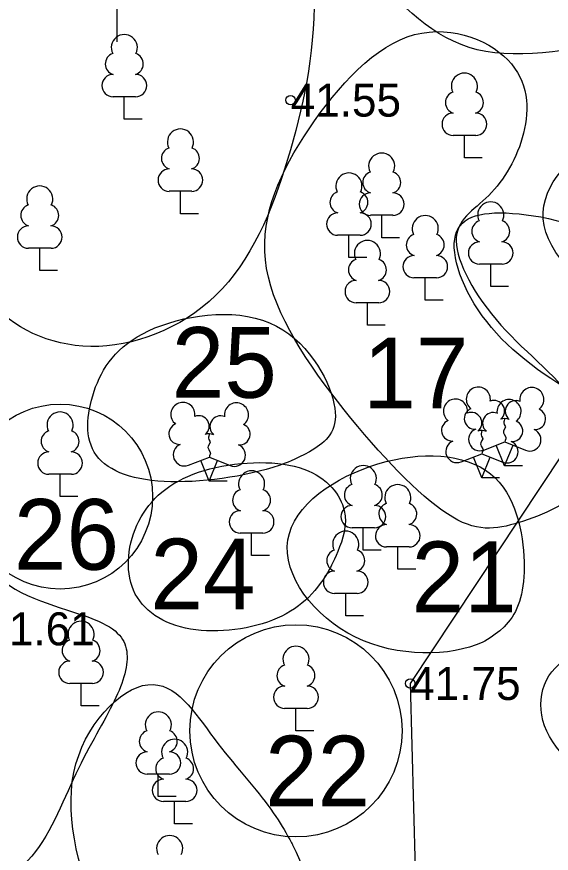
# Model space of a CAD drawing. Extents: x 548628 to 548877, y 6583346 to 6583555.
# Drawn here: x 548747.88 to 548759.22, y 6583430.78 to 6583448.53 of the extents above; entities that cross this region are included whole.
import ezdxf

# ---------------------------------------------------------------- set-up
doc = ezdxf.new("R2010")
doc.units = 0
doc.layers.add('Dendroloogia', color=7, linetype='Continuous')
doc.layers.add('Topo_alus', color=7, linetype='Continuous')

msp = doc.modelspace()

# ---------------------------------------------------------------- linework, layer by layer
at = {"layer": 'Dendroloogia'}
for centre, radius in [((548748.797, 6583438.345), 1.963), ((548753.804, 6583433.375), 2.252)]:
    msp.add_circle(centre, radius, dxfattribs=at)
for points in [[(548764.482, 6583458.473), (548762.797, 6583459.648), (548759.567, 6583461.468), (548756.217, 6583461.416), (548753.331, 6583461.579), (548752.28, 6583459.412), (548751.375, 6583458.218), (548752.507, 6583455.442), (548753.847, 6583451.385), (548755.341, 6583449.52), (548757.38, 6583447.333), (548761.062, 6583448.129), (548764.411, 6583448.541), (548766.112, 6583446.79), (548768.895, 6583449.983), (548769.682, 6583454.419), (548766.168, 6583457.299), (548764.482, 6583458.473)], [(548753.519, 6583453.393), (548753.148, 6583454.59), (548752.205, 6583456.147), (548750.688, 6583457.169), (548747.082, 6583456.171), (548742.224, 6583453.981), (548737.816, 6583448.321), (548737.622, 6583443.825), (548738.053, 6583442.119), (548742.089, 6583441.95), (548743.208, 6583444.864), (548744.903, 6583445.813), (548746.429, 6583444.288), (548747.108, 6583442.221), (548749.515, 6583441.137), (548752.534, 6583442.424), (548753.788, 6583445.712), (548754.432, 6583448.965), (548753.89, 6583452.196), (548753.519, 6583453.393)], [(548757.204, 6583443.772), (548757.196, 6583444.222), (548757.939, 6583444.6), (548758.787, 6583445.998), (548758.718, 6583447.744), (548756.132, 6583448.722), (548753.762, 6583445.975), (548752.639, 6583443.261), (548754.772, 6583440.091), (548757.225, 6583437.517), (548758.439, 6583437.703), (548760.267, 6583438.453), (548760.159, 6583440.293), (548757.985, 6583441.898), (548757.212, 6583443.321), (548757.204, 6583443.772)], [(548761.307, 6583441.856), (548761.307, 6583441.856), (548762.443, 6583441.166), (548765.081, 6583440.004), (548766.124, 6583441.575), (548764.896, 6583443.405), (548761.859, 6583445.371), (548760.237, 6583446.277), (548758.267, 6583444.146), (548760.172, 6583442.546), (548761.307, 6583441.856)], [(548762.185, 6583439.695), (548762.689, 6583439.814), (548763.134, 6583440.93), (548761.217, 6583443.813), (548758.094, 6583444.552), (548756.811, 6583444.121), (548757.699, 6583441.819), (548760.109, 6583440.218), (548761.681, 6583439.577), (548762.185, 6583439.695)], [(548753.578, 6583439.055), (548753.578, 6583439.055), (548754.251, 6583439.31), (548754.963, 6583440.021), (548753.558, 6583442.543), (548750.278, 6583442.012), (548749.391, 6583440.602), (548749.272, 6583439.059), (548750.929, 6583438.489), (548752.906, 6583438.799), (548753.578, 6583439.055)], [(548749.945, 6583434.003), (548750.151, 6583434.428), (548750.352, 6583435.133), (548749.804, 6583435.788), (548746.939, 6583436.397), (548746.83, 6583438.994), (548745.92, 6583441.018), (548743.334, 6583441.501), (548741.814, 6583440.954), (548739.444, 6583439.071), (548737.988, 6583435.275), (548740.563, 6583429.994), (548742.356, 6583428.444), (548744.009, 6583427.743), (548744.836, 6583429.055), (548746.382, 6583429.701), (548748.296, 6583430.367), (548749.11, 6583432.583), (548749.738, 6583433.578), (548749.945, 6583434.003)], [(548757.755, 6583435.253), (548757.755, 6583435.253), (548758.415, 6583435.559), (548758.787, 6583436.748), (548758.322, 6583439.219), (548755.522, 6583439.364), (548752.862, 6583437.571), (548754.828, 6583434.909), (548757.095, 6583434.946), (548757.755, 6583435.253)], [(548754.515, 6583436.807), (548754.515, 6583436.807), (548754.748, 6583437.23), (548754.996, 6583438.158), (548754.02, 6583439.194), (548751.521, 6583439.01), (548750.298, 6583437.934), (548750.104, 6583436.217), (548751.42, 6583435.345), (548753.601, 6583435.618), (548754.283, 6583436.383), (548754.515, 6583436.807)], [(548764.789, 6583433.021), (548765.044, 6583433.521), (548764.975, 6583434.661), (548764.568, 6583435.345), (548762.877, 6583435.902), (548761.242, 6583435.457), (548758.937, 6583434.96), (548758.851, 6583432.949), (548761.678, 6583431.408), (548763.443, 6583431.66), (548764.534, 6583432.521), (548764.789, 6583433.021)], [(548753.73, 6583430.957), (548753.73, 6583430.957), (548753.314, 6583431.783), (548752.065, 6583433.098), (548750.846, 6583435.082), (548748.521, 6583432.702), (548749.603, 6583429.038), (548751.101, 6583426.836), (548752.347, 6583425.72), (548754.419, 6583426.751), (548754.561, 6583428.139), (548754.146, 6583430.13), (548753.73, 6583430.957)]]:
    msp.add_open_spline(points, degree=3, dxfattribs=at)
at = {"layer": 'Topo_alus'}
for p, q in [((548750, 6583452), (548750, 6583448)), ((548750.4, 6583446.83), (548749.92, 6583446.83)), ((548750.16, 6583446.355), (548750.16, 6583446.83)), ((548750.54, 6583446.355), (548750.16, 6583446.355)), ((548757.62, 6583446.011), (548757.14, 6583446.011)), ((548757.38, 6583445.536), (548757.38, 6583446.011)), ((548757.76, 6583445.536), (548757.38, 6583445.536)), ((548751.592, 6583444.825), (548751.112, 6583444.825)), ((548751.352, 6583444.35), (548751.352, 6583444.825)), ((548751.732, 6583444.35), (548751.352, 6583444.35)), ((548755.864, 6583444.315), (548755.384, 6583444.315)), ((548755.624, 6583443.84), (548755.624, 6583444.315)), ((548755.168, 6583443.892), (548754.688, 6583443.892)), ((548754.928, 6583443.417), (548754.928, 6583443.892)), ((548756.004, 6583443.84), (548755.624, 6583443.84)), ((548748.605, 6583443.616), (548748.125, 6583443.616)), ((548748.365, 6583443.141), (548748.365, 6583443.616)), ((548755.308, 6583443.417), (548754.928, 6583443.417)), ((548748.745, 6583443.141), (548748.365, 6583443.141)), ((548758.179, 6583443.278), (548757.699, 6583443.278)), ((548757.939, 6583442.803), (548757.939, 6583443.278)), ((548756.788, 6583442.988), (548756.308, 6583442.988)), ((548756.548, 6583442.513), (548756.548, 6583442.988)), ((548758.319, 6583442.803), (548757.939, 6583442.803)), ((548755.561, 6583442.46), (548755.081, 6583442.46)), ((548755.321, 6583441.985), (548755.321, 6583442.46)), ((548756.928, 6583442.513), (548756.548, 6583442.513)), ((548755.701, 6583441.985), (548755.321, 6583441.985)), ((548757.792, 6583439.334), (548758.237, 6583439.509)), ((548758.232, 6583438.999), (548758.057, 6583439.439)), ((548758.232, 6583438.999), (548758.412, 6583439.439)), ((548758.237, 6583439.509), (548758.677, 6583439.329)), ((548757.308, 6583439.081), (548757.753, 6583439.256)), ((548757.753, 6583439.256), (548758.193, 6583439.076)), ((548751.521, 6583439.01), (548751.966, 6583439.185)), ((548751.961, 6583438.675), (548751.786, 6583439.115)), ((548751.961, 6583438.675), (548752.141, 6583439.115)), ((548751.966, 6583439.185), (548752.406, 6583439.005)), ((548757.748, 6583438.746), (548757.573, 6583439.186)), ((548757.748, 6583438.746), (548757.928, 6583439.186)), ((548758.612, 6583438.999), (548758.232, 6583438.999)), ((548749.037, 6583438.82), (548748.557, 6583438.82)), ((548748.797, 6583438.345), (548748.797, 6583438.82)), ((548758.128, 6583438.746), (548757.748, 6583438.746)), ((548752.341, 6583438.675), (548751.961, 6583438.675)), ((548749.177, 6583438.345), (548748.797, 6583438.345)), ((548755.474, 6583437.683), (548754.994, 6583437.683)), ((548755.234, 6583437.208), (548755.234, 6583437.683)), ((548753.102, 6583437.571), (548752.622, 6583437.571)), ((548752.862, 6583437.096), (548752.862, 6583437.571)), ((548756.206, 6583437.278), (548755.726, 6583437.278)), ((548755.966, 6583436.803), (548755.966, 6583437.278)), ((548755.614, 6583437.208), (548755.234, 6583437.208)), ((548753.242, 6583437.096), (548752.862, 6583437.096)), ((548756.346, 6583436.803), (548755.966, 6583436.803)), ((548755.101, 6583436.291), (548754.621, 6583436.291)), ((548754.861, 6583435.816), (548754.861, 6583436.291)), ((548755.241, 6583435.816), (548754.861, 6583435.816)), ((548749.483, 6583434.38), (548749.003, 6583434.38)), ((548749.243, 6583433.905), (548749.243, 6583434.38)), ((548749.623, 6583433.905), (548749.243, 6583433.905)), ((548754.044, 6583433.85), (548753.564, 6583433.85)), ((548753.804, 6583433.375), (548753.804, 6583433.85)), ((548754.184, 6583433.375), (548753.804, 6583433.375)), ((548751.122, 6583432.455), (548750.642, 6583432.455)), ((548750.882, 6583431.98), (548750.882, 6583432.455)), ((548751.262, 6583431.98), (548750.882, 6583431.98)), ((548751.469, 6583431.875), (548750.989, 6583431.875)), ((548751.229, 6583431.4), (548751.229, 6583431.875)), ((548751.609, 6583431.4), (548751.229, 6583431.4))]:
    msp.add_line(p, q, dxfattribs=at)
for points in [[(548775.597, 6583391.186), (548769.872, 6583394.714), (548763.564, 6583403.105), (548758.515, 6583417.057), (548756.376, 6583429.117), (548756.233, 6583434.38), (548764.071, 6583446.185), (548768.018, 6583452.465), (548741.05, 6583469.2), (548742.672, 6583475.325)], [(548758.237, 6583440.004), (548758.217, 6583439.929), (548758.217, 6583439.909), (548758.227, 6583439.879), (548758.247, 6583439.844), (548758.252, 6583439.824), (548758.237, 6583439.789), (548758.212, 6583439.739), (548758.207, 6583439.714), (548758.212, 6583439.699), (548758.222, 6583439.669), (548758.257, 6583439.609), (548758.262, 6583439.589), (548758.257, 6583439.569), (548758.242, 6583439.534), (548758.237, 6583439.509)], [(548751.966, 6583439.68), (548751.946, 6583439.605), (548751.946, 6583439.585), (548751.956, 6583439.555), (548751.976, 6583439.52), (548751.981, 6583439.5), (548751.966, 6583439.465), (548751.941, 6583439.415), (548751.936, 6583439.39), (548751.941, 6583439.375), (548751.951, 6583439.345), (548751.986, 6583439.285), (548751.991, 6583439.265), (548751.986, 6583439.245), (548751.971, 6583439.21), (548751.966, 6583439.185)], [(548757.753, 6583439.751), (548757.733, 6583439.676), (548757.733, 6583439.656), (548757.743, 6583439.626), (548757.763, 6583439.591), (548757.768, 6583439.571), (548757.753, 6583439.536), (548757.728, 6583439.486), (548757.723, 6583439.461), (548757.728, 6583439.446), (548757.738, 6583439.416), (548757.773, 6583439.356), (548757.778, 6583439.336), (548757.773, 6583439.316), (548757.758, 6583439.281), (548757.753, 6583439.256)]]:
    msp.add_lwpolyline(points, dxfattribs=at)
for centre in [(548753.691, 6583446.76), (548756.23, 6583434.38)]:
    msp.add_circle(centre, 0.1, dxfattribs=at)
for centre, radius, start, end in [((548750.16, 6583447.875), 0.277, 332.5799, 207.4201), ((548749.99, 6583447.528), 0.233, 109.0217, 253.1415), ((548750.33, 6583447.528), 0.233, 286.8508, 70.9859), ((548749.923, 6583447.067), 0.238, 90.0016, 269.3953), ((548750.397, 6583447.067), 0.238, 270.6047, 89.9984), ((548757.38, 6583447.056), 0.277, 332.5799, 207.4201), ((548757.21, 6583446.709), 0.233, 109.0217, 253.1415), ((548757.55, 6583446.709), 0.233, 286.8508, 70.9859), ((548757.143, 6583446.248), 0.238, 90.0016, 269.3953), ((548757.617, 6583446.248), 0.238, 270.6047, 89.9984), ((548751.352, 6583445.87), 0.277, 332.5799, 207.4201), ((548751.182, 6583445.523), 0.233, 109.0217, 253.1415), ((548751.522, 6583445.523), 0.233, 286.8508, 70.9859), ((548755.624, 6583445.36), 0.277, 332.5799, 207.4201), ((548751.115, 6583445.062), 0.238, 90.0016, 269.3953), ((548751.589, 6583445.062), 0.238, 270.6047, 89.9984), ((548754.928, 6583444.937), 0.277, 332.5799, 207.4201), ((548755.454, 6583445.013), 0.233, 109.0217, 253.1415), ((548755.794, 6583445.013), 0.233, 286.8508, 70.9859), ((548748.365, 6583444.661), 0.277, 332.5799, 207.4201), ((548754.758, 6583444.59), 0.233, 109.0217, 253.1415), ((548755.387, 6583444.552), 0.238, 90.0016, 269.3953), ((548755.098, 6583444.59), 0.233, 286.8508, 70.9859), ((548755.861, 6583444.552), 0.238, 270.6047, 89.9984), ((548757.939, 6583444.323), 0.277, 332.5799, 207.4201), ((548748.195, 6583444.314), 0.233, 109.0217, 253.1415), ((548748.535, 6583444.314), 0.233, 286.8508, 70.9859), ((548754.691, 6583444.129), 0.238, 90.0016, 269.3953), ((548755.165, 6583444.129), 0.238, 270.6047, 89.9984), ((548756.548, 6583444.033), 0.277, 332.5799, 207.4201), ((548748.128, 6583443.853), 0.238, 90.0016, 269.3953), ((548748.602, 6583443.853), 0.238, 270.6047, 89.9984), ((548757.769, 6583443.976), 0.233, 109.0217, 253.1415), ((548758.109, 6583443.976), 0.233, 286.8508, 70.9859), ((548756.378, 6583443.686), 0.233, 109.0217, 253.1415), ((548756.718, 6583443.686), 0.233, 286.8508, 70.9859), ((548755.321, 6583443.505), 0.277, 332.5799, 207.4201), ((548757.702, 6583443.515), 0.238, 90.0016, 269.3953), ((548758.176, 6583443.515), 0.238, 270.6047, 89.9984), ((548755.151, 6583443.158), 0.233, 109.0217, 253.1415), ((548755.491, 6583443.158), 0.233, 286.8508, 70.9859), ((548756.311, 6583443.225), 0.238, 90.0016, 269.3953), ((548756.785, 6583443.225), 0.238, 270.6047, 89.9984), ((548755.084, 6583442.697), 0.238, 90.0016, 269.3953), ((548755.558, 6583442.697), 0.238, 270.6047, 89.9984), ((548757.675, 6583440.413), 0.256, 111.5027, 232.5173), ((548757.675, 6583440.413), 0.256, 350.4856, 111.5002), ((548758.811, 6583440.404), 0.256, 67.6168, 188.6314), ((548758.811, 6583440.404), 0.256, 306.5997, 67.6143), ((548751.404, 6583440.089), 0.256, 111.5027, 232.5173), ((548751.404, 6583440.089), 0.256, 350.4856, 111.5002), ((548752.54, 6583440.08), 0.256, 67.6168, 188.6314), ((548752.54, 6583440.08), 0.256, 306.5997, 67.6143), ((548757.191, 6583440.16), 0.256, 111.5027, 232.5173), ((548757.191, 6583440.16), 0.256, 350.4856, 111.5002), ((548758.01, 6583440.163), 0.224, 308.5041, 111.5725), ((548758.327, 6583440.151), 0.256, 67.6168, 188.6314), ((548758.473, 6583440.158), 0.225, 67.7016, 230.5126), ((548758.327, 6583440.151), 0.256, 306.5997, 67.6143), ((548748.797, 6583439.865), 0.277, 332.5799, 207.4201), ((548757.601, 6583440.002), 0.224, 111.4304, 274.4987), ((548757.526, 6583439.91), 0.224, 308.5041, 111.5725), ((548757.989, 6583439.905), 0.225, 67.7016, 230.5126), ((548758.878, 6583439.992), 0.224, 264.6183, 67.6866), ((548751.739, 6583439.839), 0.224, 308.5041, 111.5725), ((548752.202, 6583439.834), 0.225, 67.7016, 230.5126), ((548757.117, 6583439.749), 0.224, 111.4304, 274.4987), ((548758.236, 6583439.766), 0.237, 66.7655, 111.5015), ((548758.394, 6583439.739), 0.224, 264.6183, 67.6866), ((548751.33, 6583439.678), 0.224, 111.4304, 274.4987), ((548752.607, 6583439.668), 0.224, 264.6183, 67.6866), ((548757.706, 6583439.557), 0.237, 111.5014, 291.5004), ((548758.767, 6583439.549), 0.237, 247.6166, 67.6155), ((548748.627, 6583439.518), 0.233, 109.0217, 253.1415), ((548748.967, 6583439.518), 0.233, 286.8508, 70.9859), ((548751.965, 6583439.442), 0.237, 66.7655, 111.5015), ((548757.752, 6583439.513), 0.237, 66.7655, 111.5015), ((548751.435, 6583439.233), 0.237, 111.5014, 291.5004), ((548752.496, 6583439.225), 0.237, 247.6166, 67.6155), ((548757.222, 6583439.304), 0.237, 111.5014, 291.5004), ((548758.283, 6583439.296), 0.237, 247.6166, 67.6155), ((548748.56, 6583439.057), 0.238, 90.0016, 269.3953), ((548749.034, 6583439.057), 0.238, 270.6047, 89.9984), ((548752.862, 6583438.616), 0.277, 332.5799, 207.4201), ((548755.234, 6583438.728), 0.277, 332.5799, 207.4201), ((548755.064, 6583438.381), 0.233, 109.0217, 253.1415), ((548755.404, 6583438.381), 0.233, 286.8508, 70.9859), ((548755.966, 6583438.323), 0.277, 332.5799, 207.4201), ((548752.692, 6583438.269), 0.233, 109.0217, 253.1415), ((548753.032, 6583438.269), 0.233, 286.8508, 70.9859), ((548755.796, 6583437.976), 0.233, 109.0217, 253.1415), ((548756.136, 6583437.976), 0.233, 286.8508, 70.9859), ((548752.625, 6583437.808), 0.238, 90.0016, 269.3953), ((548753.099, 6583437.808), 0.238, 270.6047, 89.9984), ((548754.996, 6583437.92), 0.238, 90.0016, 269.3953), ((548755.471, 6583437.92), 0.238, 270.6047, 89.9984), ((548755.729, 6583437.515), 0.238, 90.0016, 269.3953), ((548756.203, 6583437.515), 0.238, 270.6047, 89.9984), ((548754.861, 6583437.336), 0.277, 332.5799, 207.4201), ((548754.691, 6583436.989), 0.233, 109.0217, 253.1415), ((548755.031, 6583436.989), 0.233, 286.8508, 70.9859), ((548754.624, 6583436.528), 0.238, 90.0016, 269.3953), ((548755.098, 6583436.528), 0.238, 270.6047, 89.9984), ((548749.243, 6583435.425), 0.277, 332.5799, 207.4201), ((548749.073, 6583435.078), 0.233, 109.0217, 253.1415), ((548749.413, 6583435.078), 0.233, 286.8508, 70.9859), ((548753.804, 6583434.895), 0.277, 332.5799, 207.4201), ((548749.006, 6583434.617), 0.238, 90.0016, 269.3953), ((548749.48, 6583434.617), 0.238, 270.6047, 89.9984), ((548753.634, 6583434.548), 0.233, 109.0217, 253.1415), ((548753.974, 6583434.548), 0.233, 286.8508, 70.9859), ((548753.567, 6583434.087), 0.238, 90.0016, 269.3953), ((548754.041, 6583434.087), 0.238, 270.6047, 89.9984), ((548750.882, 6583433.5), 0.277, 332.5799, 207.4201), ((548750.712, 6583433.153), 0.233, 109.0217, 253.1415), ((548751.052, 6583433.153), 0.233, 286.8508, 70.9859), ((548751.229, 6583432.92), 0.277, 332.5799, 207.4201), ((548750.645, 6583432.692), 0.238, 90.0016, 269.3953), ((548751.119, 6583432.692), 0.238, 270.6047, 89.9984), ((548751.059, 6583432.573), 0.233, 109.0217, 253.1415), ((548751.399, 6583432.573), 0.233, 286.8508, 70.9859), ((548750.992, 6583432.112), 0.238, 90.0016, 269.3953), ((548751.466, 6583432.112), 0.238, 270.6047, 89.9984), ((548751.123, 6583430.876), 0.277, 332.5799, 207.4201)]:
    msp.add_arc(centre, radius, start, end, dxfattribs=at)

# ---------------------------------------------------------------- texts
at = {"layer": 'Dendroloogia'}
for s, p in [('25', (548751.167, 6583440.443)), ('17', (548755.232, 6583440.217)), ('26', (548747.817, 6583436.794)), ('24', (548750.714, 6583435.954)), ('21', (548756.258, 6583435.893)), ('22', (548753.149, 6583431.771))]:
    msp.add_text(s, height=1.5, dxfattribs=at).set_placement(p)
at = {"layer": 'Topo_alus'}
for s, p in [('41.55', (548753.691, 6583446.41)), ('41.61', (548747.19, 6583435.19)), ('41.75', (548756.23, 6583434.03))]:
    msp.add_text(s, height=0.7, dxfattribs=at).set_placement(p)

doc.saveas('drawing.dxf')
